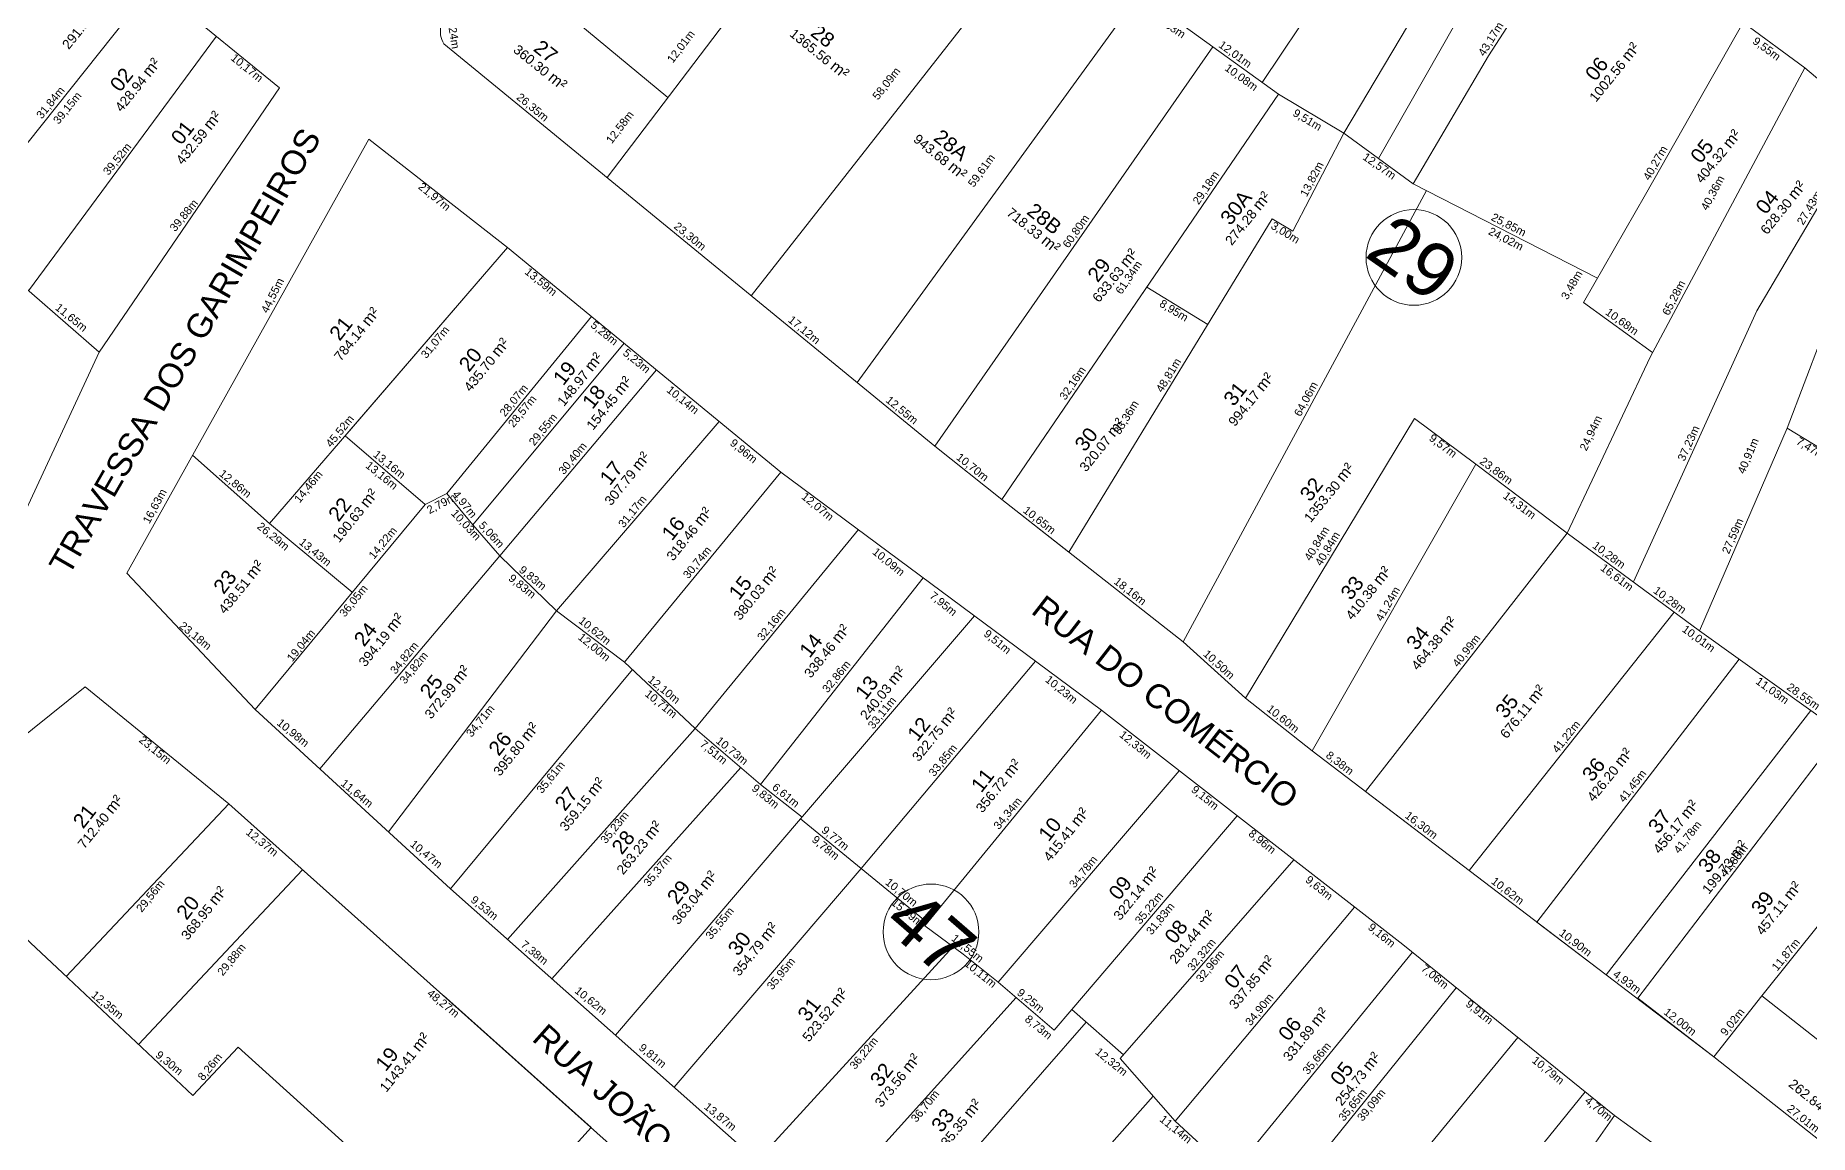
# Model space of a CAD drawing. Header units: metres. Extents: x 3808 to 8215, y 2374 to 6187.
# Drawn here: x 5540 to 5761.7, y 4153 to 4290.4 of the extents above; entities that cross this region are included whole.
import ezdxf

# ---------------------------------------------------------------- set-up
doc = ezdxf.new("R2010")
doc.units = ezdxf.units.M
doc.linetypes.add('CENTER', pattern=[2, 1.25, -0.25, 0.25, -0.25])
for name, color, linetype in [('0 - Cotas', 7, 'Continuous'), ('0 - Linhas Quadras', 7, 'Continuous'), ('0 - Nome Ruas', 7, 'CENTER'), ('0 - Numero de Lotes', 6, 'Continuous'), ('0 - Número de Quadra', 7, 'CENTER'), ('0 - Área Dos Lotes', 1, 'Continuous'), ('Fluxo', 170, 'Continuous')]:
    doc.layers.add(name, color=color, linetype=linetype)
doc.styles.add('Arial', font='arial.ttf')
doc.styles.add('pedro', font='arial.ttf', dxfattribs={"height": 3})

msp = doc.modelspace()

# ---------------------------------------------------------------- hatches: boundary and pattern name
at = {"layer": 'Fluxo', "lineweight": 5}
h = msp.add_hatch(dxfattribs=at)
h.set_pattern_fill('ANSI32', color=256, scale=0.15)
h.set_pattern_definition([(45, (-581.274, 256.0805), (-1.01027881, 1.01027881), []), (45, (-580.6005, 256.0805), (-1.01027881, 1.01027881), [])])
edge = h.paths.add_edge_path()
edge.add_arc((6409.322, 3934.822), 605.94, 215.558436, 220.888153)
edge.add_arc((6409.322, 3934.822), 601.94, 215.558436, 220.888153)
edge.add_line((5951.237, 3538.183), (5954.261, 3540.801))
edge.add_arc((10925.118, 7550.386), 6385.997, 217.3930198, 218.3872368)
edge.add_arc((10925.118, 7550.386), 6389.997, 217.3930198, 218.3872368)
edge.add_arc((8022.058, 5423.597), 2788.956, 216.17081, 218.897105)
edge.add_arc((8022.058, 5423.597), 2792.956, 216.17081, 218.897105)
edge.add_arc((6561.25, 4446.689), 1035.746, 216.369866, 220.234553)
edge.add_arc((6561.25, 4446.689), 1039.746, 216.369866, 220.234553)
edge.add_line((5727.223, 3832.546), (5655.544, 3923.802))
edge.add_line((5724.078, 3830.075), (5652.399, 3921.332))
edge.add_line((5655.674, 3923.617), (5438.849, 4274.969))
edge.add_line((5652.27, 3921.517), (5435.445, 4272.868))

# ---------------------------------------------------------------- linework, layer by layer
at = {"layer": '0 - Cotas', "lineweight": 5}
msp.add_line((5737.293, 4155.388, 0), (5759.542, 4139.351, 0), dxfattribs=at)
at = {"layer": '0 - Linhas Quadras', "linetype": 'Continuous', "lineweight": 5}
for p, q in [((5693.282, 4284.493, 0), (5717.968, 4321.513, 0)), ((5725.802, 4315.683, 0), (5703.473, 4278.157, 0)), ((5734.9, 4308.521, 0), (5721.56, 4287.831, 0)), ((5629.446, 4257.844, 0), (5665.388, 4303.742, 0)), ((5530.368, 4266.089, 0), (5554.767, 4296.71, 0)), ((5554.767, 4296.71, 0), (5570.52, 4283.828, 0)), ((5707.818, 4274.991, 0), (5720.11, 4296.575, 0)), ((5642.681, 4246.991, 0), (5677.715, 4295.223, 0)), ((5683.544, 4291.522, 0), (5695.305, 4283.033, 0)), ((5753.403, 4291.978, 0), (5741.185, 4270.501, 0)), ((5761.095, 4286.323, 0), (5753.403, 4291.978, 0)), ((5562.643, 4290.269, 0), (5539.159, 4258.437, 0)), ((5652.384, 4239.034, 0), (5687.132, 4288.932, 0)), ((5721.56, 4287.831, 0), (5712.164, 4271.825, 0)), ((5761.095, 4286.323, 0), (5741.75, 4250.142, 0)), ((5776.964, 4272.847, 0), (5761.095, 4286.323, 0)), ((5570.52, 4283.828, 0), (5547.95, 4250.785, 0)), ((5660.744, 4232.356, 0), (5695.305, 4283.033, 0)), ((5695.305, 4283.033, 0), (5703.48, 4278.169, 0)), ((5697.114, 4265.89, 0), (5703.48, 4278.169, 0)), ((5703.473, 4278.157, 0), (5712.164, 4271.825, 0)), ((5769.03, 4279.585, 0), (5755.076, 4255.966, 0)), ((5581.67, 4277.408, 0), (5551.41, 4223.177, 0)), ((5598.99, 4263.883, 0), (5581.67, 4277.408, 0)), ((5712.164, 4271.825, 0), (5735.168, 4260.031, 0)), ((5683.416, 4214.587, 0), (5713.796, 4270.988, 0)), ((5741.185, 4270.501, 0), (5733.433, 4257.013, 0)), ((5669.123, 4225.789, 0), (5694.553, 4267.453, 0)), ((5694.553, 4267.453, 0), (5697.114, 4265.89, 0)), ((5547.95, 4250.785, 0), (5530.368, 4266.089, 0)), ((5598.99, 4263.883, 0), (5569.271, 4229.376, 0)), ((5598.99, 4263.883, 0), (5578.708, 4240.334, 0)), ((5633.129, 4235.809, 0), (5598.99, 4263.883, 0)), ((5660.744, 4232.356, 0), (5679.901, 4260.445, 0)), ((5678.864, 4258.925, 0), (5686.502, 4254.263, 0)), ((5742.065, 4250.73, 0), (5733.433, 4257.013, 0)), ((5755.076, 4255.966, 0), (5739.667, 4222.072, 0)), ((5609.483, 4255.253, 0), (5591.428, 4233.112, 0)), ((5613.559, 4251.901, 0), (5594.648, 4229.195, 0)), ((5763.14, 4252.463, 0), (5758.865, 4241.287, 0)), ((5529.243, 4210.496, 0), (5547.95, 4250.785, 0)), ((5741.75, 4250.142, 0), (5731.408, 4228.185, 0)), ((5617.6, 4248.579, 0), (5598.016, 4225.316, 0)), ((5625.435, 4242.136, 0), (5605.129, 4218.478, 0)), ((5712.318, 4242.518, 0), (5691.214, 4207.559, 0)), ((5719.968, 4236.774, 0), (5712.318, 4242.518, 0)), ((5758.865, 4241.287, 0), (5747.926, 4215.959, 0)), ((5758.865, 4241.287, 0), (5765.245, 4237.403, 0)), ((5578.708, 4240.334, 0), (5588.683, 4231.743, 0)), ((5660.744, 4232.356, 0), (5652.384, 4239.034, 0)), ((5660.744, 4232.356, 0), (5652.384, 4239.034, 0)), ((5569.271, 4229.376, 0), (5559.636, 4237.918, 0)), ((5699.513, 4200.962, 0), (5719.968, 4236.774, 0)), ((5719.968, 4236.774, 0), (5731.408, 4228.185, 0)), ((5633.129, 4235.809, 0), (5613.603, 4212.064, 0)), ((5673.198, 4206.063, 0), (5633.129, 4235.809, 0)), ((5588.683, 4231.743, 0), (5567.442, 4206.151, 0)), ((5588.683, 4231.743, 0), (5591.428, 4233.112, 0)), ((5591.428, 4233.112, 0), (5594.648, 4229.195, 0)), ((5683.416, 4214.587, 0), (5660.744, 4232.356, 0)), ((5669.123, 4225.789, 0), (5660.744, 4232.356, 0)), ((5569.271, 4229.376, 0), (5579.602, 4220.802, 0)), ((5594.648, 4229.195, 0), (5598.016, 4225.316, 0)), ((5642.829, 4228.608, 0), (5622.433, 4203.747, 0)), ((5706.178, 4195.885, 0), (5731.408, 4228.185, 0)), ((5731.408, 4228.185, 0), (5747.926, 4215.959, 0)), ((5575.54, 4198.712, 0), (5598.016, 4225.316, 0)), ((5598.016, 4225.316, 0), (5605.129, 4218.478, 0)), ((5551.41, 4223.177, 0), (5567.442, 4206.151, 0)), ((5650.938, 4222.588, 0), (5630.599, 4196.777, 0)), ((5584.124, 4190.825, 0), (5605.129, 4218.478, 0)), ((5605.129, 4218.478, 0), (5613.603, 4212.064, 0)), ((5719.145, 4186.009, 0), (5744.758, 4218.304, 0)), ((5657.327, 4217.845, 0), (5635.593, 4192.456, 0)), ((5683.416, 4214.587, 0), (5691.214, 4207.559, 0)), ((5747.926, 4215.959, 0), (5771.148, 4199.351, 0)), ((5613.603, 4212.064, 0), (5622.433, 4203.747, 0)), ((5664.973, 4212.169, 0), (5643.166, 4186.272, 0)), ((5727.592, 4179.574, 0), (5752.863, 4212.428, 0)), ((5591.848, 4183.728, 0), (5614.613, 4211.113, 0)), ((5546.202, 4208.96, 0), (5525.344, 4192.291, 0)), ((5546.202, 4208.96, 0), (5564.159, 4194.348, 0)), ((5691.214, 4207.559, 0), (5699.513, 4200.962, 0)), ((5567.442, 4206.151, 0), (5591.848, 4183.728, 0)), ((5673.198, 4206.063, 0), (5651.129, 4179.113, 0)), ((5710.842, 4176.765, 0), (5673.198, 4206.063, 0)), ((5736.263, 4172.97, 0), (5761.836, 4206.011, 0)), ((5598.986, 4177.398, 0), (5622.433, 4203.747, 0)), ((5622.433, 4203.747, 0), (5630.599, 4196.777, 0)), ((5740.24, 4170.058, 0), (5765.603, 4203.316, 0)), ((5719.145, 4186.009, 0), (5699.513, 4200.962, 0)), ((5604.513, 4172.495, 0), (5628.145, 4198.872, 0)), ((5682.932, 4198.487, 0), (5660.287, 4172.074, 0)), ((5630.599, 4196.777, 0), (5635.79, 4192.686, 0)), ((5564.159, 4194.348, 0), (5543.849, 4172.764, 0)), ((5564.159, 4194.348, 0), (5617.8, 4146.419, 0)), ((5719.145, 4186.009, 0), (5706.178, 4195.885, 0)), ((5635.593, 4192.456, 0), (5612.467, 4165.441, 0)), ((5635.593, 4192.456, 0), (5643.166, 4186.272, 0)), ((5690.158, 4192.863, 0), (5669.497, 4168.643, 0)), ((5697.233, 4187.357, 0), (5675.543, 4162.508, 0)), ((5573.395, 4186.096, 0), (5552.867, 4164.279, 0)), ((5643.166, 4186.272, 0), (5619.812, 4158.926, 0)), ((5643.166, 4186.272, 0), (5651.442, 4179.495, 0)), ((5736.263, 4172.97, 0), (5719.145, 4186.009, 0)), ((5543.373, 4173.212, 0), (5532.16, 4183.763, 0)), ((5591.848, 4183.728, 0), (5653.851, 4128.735, 0)), ((5704.834, 4181.441, 0), (5682.4, 4154.701, 0)), ((5651.129, 4179.113, 0), (5655.936, 4175.573, 0)), ((5736.263, 4172.97, 0), (5727.592, 4179.574, 0)), ((5763.135, 4179.594, 0), (5755.719, 4170.331, 0)), ((5630.197, 4149.716, 0), (5654.671, 4176.504, 0)), ((5737.293, 4155.388, 0), (5710.842, 4176.765, 0)), ((5660.287, 4172.074, 0), (5655.936, 4175.573, 0)), ((5712.047, 4175.791, 0), (5689.515, 4148.154, 0)), ((5559.655, 4157.892, 0), (5543.373, 4173.212, 0)), ((5660.287, 4172.074, 0), (5667.314, 4166.049, 0)), ((5749.729, 4162.713, 0), (5736.263, 4172.97, 0)), ((5609.427, 4153.901, 0), (5590.979, 4170.384, 0)), ((5637.951, 4142.838, 0), (5662.535, 4170.146, 0)), ((5717.535, 4171.356, 0), (5692.986, 4140.936, 0)), ((5749.729, 4162.713, 0), (5740.24, 4170.058, 0)), ((5749.729, 4162.713, 0), (5755.719, 4170.331, 0)), ((5755.719, 4170.331, 0), (5776.952, 4153.637, 0)), ((5667.314, 4166.049, 0), (5669.497, 4168.643, 0)), ((5669.497, 4168.643, 0), (5675.967, 4162.995, 0)), ((5644.816, 4136.749, 0), (5671.289, 4167.078, 0)), ((5725.242, 4165.128, 0), (5700.092, 4134.649, 0)), ((5565.328, 4163.921, 0), (5559.655, 4157.892, 0)), ((5632.967, 4102.921, 0), (5565.328, 4163.921, 0)), ((5675.543, 4162.508, 0), (5682.4, 4154.701, 0)), ((5770.912, 4145.955, 0), (5749.729, 4162.713, 0)), ((5733.635, 4158.345, 0), (5708.256, 4127.079, 0)), ((5653.851, 4128.735, 0), (5679.654, 4157.827, 0)), ((5682.4, 4154.701, 0), (5689.515, 4148.154, 0)), ((5730.424, 4145.555, 0), (5737.293, 4155.388, 0)), ((5609.427, 4153.901, 0), (5594.631, 4137.494, 0))]:
    msp.add_line(p, q, dxfattribs=at)
at = {"layer": '0 - Linhas Quadras', "lineweight": 5}
for p, q in [((5619.042, 4282.627, 0), (5596.756, 4301.05, 0)), ((5630.559, 4297.768, 0), (5611.429, 4272.618, 0)), ((5591.053, 4289.327, 0), (5652.384, 4239.034, 0))]:
    msp.add_line(p, q, dxfattribs=at)
msp.add_arc((5593.266, 4290.815, 0), 2.666, 164.16371, 213.90838, dxfattribs=at)
at = {"layer": '0 - Número de Quadra', "linetype": 'ByBlock', "lineweight": 5}
for centre in [(5712.241, 4262.624, 0), (5651.905, 4178.339, 0)]:
    msp.add_circle(centre, 5.979, dxfattribs=at)

# ---------------------------------------------------------------- texts
at = {"layer": '0 - Cotas', "lineweight": 5, "style": 'Arial'}
for s, rotation, p in [('2,24m', 279.03604, (5591.443, 4292.465, 0)), ('11,33m', 326.25396, (5679.407, 4292.544, 0)), ('43,17m', 58.21855, (5721.038, 4287.683, 0)), ('12,01m', 52.74302, (5619.642, 4286.828, 0)), ('12,01m', 324.17884, (5687.745, 4288.983, 0)), ('9,55m', 323.67637, (5754.468, 4289.455, 0)), ('10,17m', 320.93117, (5564.319, 4287.404, 0)), ('58,09m', 51.93503, (5645.278, 4282.222, 0)), ('10,08m', 324.17884, (5688.517, 4286.095, 0)), ('31,84m', 50.93117, (5540.798, 4279.855, 0)), ('39,15m', 50.93117, (5542.899, 4279.191, 0)), ('26,35m', 320.64747, (5600.021, 4282.49, 0)), ('12,58m', 52.74302, (5612.015, 4276.748, 0)), ('9,51m', 329.16677, (5697.024, 4280.398, 0)), ('39,52m', 50.93117, (5549.132, 4272.808, 0)), ('40,27m', 60.2681, (5741.669, 4272.169, 0)), ('59,61m', 54.00747, (5657.242, 4271.317, 0)), ('13,82m', 62.59464, (5698.855, 4270.118, 0)), ('12,57m', 325.16052, (5705.745, 4274.965, 0)), ('21,97m', 320.93117, (5587.753, 4271.304, 0)), ('29,18m', 55.70625, (5685.346, 4269.139, 0)), ('40,36m', 61.86787, (5748.904, 4268.413, 0)), ('39,88m', 50.93117, (5557.466, 4265.762, 0)), ('27,43m', 59.4267, (5760.887, 4266.589, 0)), ('23,30m', 320.64747, (5619.688, 4266.363, 0)), ('60,80m', 55.14705, (5669.082, 4263.712, 0)), ('3,00m', 328.60269, (5694.271, 4266.313, 0)), ('25,85m', 332.85525, (5721.797, 4267.335, 0)), ('24,02m', 332.85525, (5721.453, 4265.569, 0)), ('13,59m', 320.93117, (5601.056, 4260.671, 0)), ('61,34m', 55.70625, (5675.698, 4257.926, 0)), ('3,48m', 60.11479, (5731.422, 4257.253, 0)), ('44,55m', 63.34628, (5569.02, 4255.574, 0)), ('65,28m', 62.94994, (5744.092, 4255.279, 0)), ('11,65m', 320.93117, (5542.381, 4256.202, 0)), ('8,95m', 328.60269, (5680.348, 4256.584, 0)), ('10,68m', 323.94873, (5736.076, 4255.584, 0)), ('31,07m', 50.93117, (5588.856, 4249.923, 0)), ('5,28m', 320.93117, (5609.285, 4254.005, 0)), ('17,12m', 320.64747, (5633.956, 4254.663, 0)), ('5,23m', 320.93117, (5613.319, 4250.535, 0)), ('48,81m', 58.60269, (5680.79, 4245.671, 0)), ('32,16m', 55.70625, (5668.688, 4244.714, 0)), ('28,07m', 50.93117, (5598.692, 4242.645, 0)), ('28,57m', 50.93117, (5599.742, 4241.288, 0)), ('10,14m', 320.93117, (5618.784, 4245.903, 0)), ('12,55m', 320.93117, (5646.162, 4244.639, 0)), ('64,06m', 61.69085, (5698.078, 4242.65, 0)), ('45,52m', 50.93117, (5576.952, 4238.805, 0)), ('29,55m', 50.93117, (5602.34, 4239.01, 0)), ('33,36m', 58.60269, (5675.487, 4240.391, 0)), ('24,94m', 64.70141, (5733.8, 4238.358, 0)), ('9,57m', 323.09931, (5714.033, 4239.859, 0)), ('37,23m', 65.5522, (5746.05, 4237.078, 0)), ('13,16m', 320.93117, (5582.114, 4237.837, 0)), ('30,40m', 50.93117, (5606.039, 4235.403, 0)), ('9,96m', 320.93117, (5626.692, 4239.272, 0)), ('40,91m', 66.98563, (5753.539, 4235.496, 0)), ('7,47m', 328.6639, (5759.907, 4239.374, 0)), ('12,86m', 320.93117, (5562.872, 4235.446, 0)), ('13,16m', 320.93117, (5581.16, 4236.463, 0)), ('10,70m', 321.37881, (5654.969, 4237.481, 0)), ('23,86m', 323.49356, (5720.372, 4236.951, 0)), ('14,46m', 50.93117, (5573.02, 4231.865, 0)), ('16,63m', 61.58222, (5554.235, 4229.266, 0)), ('2,79m', 27.66368, (5589.237, 4230.534, 0)), ('4,97m', 308.78675, (5592.052, 4232.988, 0)), ('31,17m', 50.93117, (5613.513, 4228.762, 0)), ('12,07m', 320.93117, (5635.623, 4232.576, 0)), ('14,31m', 323.09931, (5723.286, 4232.655, 0)), ('26,29m', 320.93117, (5567.603, 4228.853, 0)), ('10,03m', 312.97437, (5591.873, 4230.582, 0)), ('5,06m', 312.80821, (5595.319, 4229.073, 0)), ('10,65m', 321.91343, (5663.322, 4230.843, 0)), ('27,59m', 66.64015, (5751.604, 4225.484, 0)), ('13,43m', 320.93117, (5572.855, 4226.887, 0)), ('14,22m', 50.93117, (5582.316, 4224.835, 0)), ('40,84m', 58.88111, (5699.324, 4224.627, 0)), ('40,84m', 58.88111, (5700.663, 4223.985, 0)), ('30,74m', 50.93117, (5621.597, 4222.392, 0)), ('10,09m', 320.93117, (5644.493, 4225.67, 0)), ('10,28m', 323.49356, (5734.456, 4226.426, 0)), ('9,83m', 320.93117, (5599.017, 4222.371, 0)), ('9,83m', 320.93117, (5600.33, 4223.421, 0)), ('16,61m', 323.49356, (5735.454, 4223.632, 0)), ('36,05m', 50.93117, (5578.661, 4217.601, 0)), ('7,95m', 320.93117, (5651.636, 4220.187, 0)), ('18,16m', 321.91343, (5674.659, 4221.959, 0)), ('41,24m', 60.26581, (5708.255, 4217.075, 0)), ('10,28m', 323.49356, (5742.059, 4220.799, 0)), ('32,16m', 50.93117, (5630.862, 4214.633, 0)), ('23,18m', 320.93117, (5557.889, 4216.427, 0)), ('19,04m', 50.93117, (5572.099, 4212.025, 0)), ('10,62m', 320.93117, (5607.785, 4217.069, 0)), ('9,51m', 320.93117, (5658.399, 4215.432, 0)), ('10,01m', 324.0603, (5745.648, 4215.966, 0)), ('34,82m', 50.93117, (5585.009, 4210.469, 0)), ('12,00m', 320.93117, (5607.711, 4215.005, 0)), ('40,99m', 52.00574, (5717.747, 4211.345, 0)), ('34,82m', 50.93117, (5586.194, 4209.228, 0)), ('32,86m', 50.93117, (5638.999, 4208.138, 0)), ('10,50m', 317.9716, (5685.829, 4212.951, 0)), ('12,10m', 320.93117, (5616.437, 4209.704, 0)), ('10,23m', 320.93117, (5666.086, 4209.706, 0)), ('11,03m', 324.42831, (5754.851, 4209.445, 0)), ('28,55m', 324.42831, (5758.737, 4208.719, 0)), ('10,71m', 320.93117, (5616.062, 4207.917, 0)), ('33,11m', 50.93117, (5644.691, 4203.606, 0)), ('34,71m', 50.93117, (5594.498, 4202.59, 0)), ('10,60m', 321.51857, (5693.764, 4206.043, 0)), ('23,15m', 320.93117, (5552.847, 4202.164, 0)), ('10,98m', 320.93117, (5570.077, 4204.305, 0)), ('12,33m', 320.93117, (5675.343, 4202.823, 0)), ('41,22m', 51.58281, (5730.213, 4200.608, 0)), ('7,51m', 320.93117, (5622.932, 4201.636, 0)), ('10,73m', 320.93117, (5624.935, 4202.06, 0)), ('33,85m', 50.93117, (5652.301, 4197.676, 0)), ('8,38m', 322.70418, (5701.146, 4200.221, 0)), ('35,61m', 50.93117, (5603.298, 4195.55, 0)), ('41,45m', 52.43224, (5738.512, 4194.427, 0)), ('11,64m', 320.93117, (5578.064, 4196.738, 0)), ('9,83m', 320.93117, (5629.412, 4196.119, 0)), ('6,61m', 320.93117, (5631.954, 4196.254, 0)), ('9,15m', 320.93117, (5684.327, 4195.951, 0)), ('34,34m', 50.93117, (5660.394, 4191.043, 0)), ('35,23m', 50.93117, (5611.279, 4189.277, 0)), ('16,30m', 322.70418, (5711.026, 4192.696, 0)), ('41,78m', 52.26148, (5745.387, 4188.043, 0)), ('12,37m', 320.93117, (5566.215, 4190.631, 0)), ('10,47m', 320.93117, (5586.725, 4189.152, 0)), ('9,78m', 320.93117, (5636.928, 4189.71, 0)), ('9,77m', 320.93117, (5638.137, 4190.888, 0)), ('8,96m', 320.93117, (5691.482, 4190.458, 0)), ('35,37m', 50.93117, (5616.653, 4183.92, 0)), ('34,78m', 50.93117, (5669.841, 4183.736, 0)), ('41,83m', 52.67005, (5751.213, 4185.106, 0)), ('9,63m', 320.93117, (5698.589, 4184.688, 0)), ('10,62m', 322.70418, (5721.806, 4184.485, 0)), ('29,56m', 50.93117, (5553.279, 4180.707, 0)), ('9,53m', 320.93117, (5594.293, 4182.185, 0)), ('10,70m', 320.93117, (5646.103, 4184.372, 0)), ('35,22m', 50.93117, (5678.058, 4179.208, 0)), ('35,55m', 50.93117, (5624.416, 4177.31, 0)), ('15,09m', 320.93117, (5646.834, 4181.848, 0)), ('31,83m', 50.93117, (5679.47, 4177.882, 0)), ('9,16m', 320.93117, (5706.41, 4178.76, 0)), ('10,90m', 322.70418, (5730.292, 4178.021, 0)), ('29,88m', 50.93117, (5563.417, 4172.767, 0)), ('7,38m', 320.93117, (5600.553, 4176.589, 0)), ('11,55m', 320.93117, (5654.355, 4177.371, 0)), ('32,32m', 50.93117, (5684.619, 4173.388, 0)), ('11,87m', 51.31561, (5757.64, 4173.369, 0)), ('35,95m', 50.93117, (5632.068, 4171.012, 0)), ('10,11m', 320.93117, (5655.988, 4174.212, 0)), ('32,96m', 50.93117, (5685.693, 4171.932, 0)), ('7,06m', 320.93117, (5713.046, 4173.584, 0)), ('4,93m', 323.78218, (5737.023, 4172.848, 0)), ('12,35m', 320.93117, (5546.885, 4170.3, 0)), ('48,27m', 320.93117, (5588.855, 4170.497, 0)), ('10,62m', 320.93117, (5607.294, 4170.827, 0)), ('9,25m', 320.93117, (5662.558, 4170.585, 0)), ('34,90m', 50.93117, (5691.848, 4166.526, 0)), ('9,91m', 320.93117, (5718.622, 4169.163, 0)), ('8,73m', 320.93117, (5663.533, 4167.271, 0)), ('12,00m', 322.26148, (5743.362, 4168.147, 0)), ('9,02m', 51.82363, (5751.22, 4165.256, 0)), ('36,22m', 50.93117, (5642.423, 4161.072, 0)), ('9,30m', 320.93117, (5554.921, 4162.8, 0)), ('8,26m', 50.93117, (5560.968, 4159.664, 0)), ('9,81m', 320.93117, (5615.307, 4163.707, 0)), ('12,32m', 320.93117, (5672.345, 4163.185, 0)), ('35,66m', 50.93117, (5699.012, 4160.428, 0)), ('10,79m', 320.93117, (5726.897, 4162.125, 0)), ('36,70m', 50.93117, (5650.076, 4154.452, 0)), ('35,65m', 50.93117, (5703.491, 4154.601, 0)), ('39,09m', 50.93117, (5705.83, 4154.59, 0)), ('13,87m', 320.93117, (5623.463, 4156.337, 0)), ('4,70m', 320.93117, (5733.498, 4157.083, 0)), ('27,01m', 321.65266, (5758.761, 4156.078, 0)), ('11,14m', 320.93117, (5680.375, 4154.765, 0))]:
    msp.add_text(s, height=1, rotation=rotation, dxfattribs=at).set_placement(p)
at = {"layer": '0 - Nome Ruas', "linetype": 'Continuous', "lineweight": 5, "style": 'pedro'}
for s, rotation, p in [('TRAVESSA DOS GARIMPEIROS', 60.04517, (5544.174, 4222.724, 0)), ('RUA DO COMÉRCIO', 322.2875, (5664.266, 4218.252, 0)), ('RUA JOÃO NASCIMENTO', 318.40634, (5601.907, 4164.845, 0))]:
    msp.add_text(s, height=3, rotation=rotation, dxfattribs=at).set_placement(p)
at = {"layer": '0 - Numero de Lotes', "lineweight": 5, "style": 'Arial'}
for s, rotation, p in [('28', 321.92725, (5636.717, 4290.464, -540.279)), ('27', 321.92725, (5602.108, 4288.531, -540.279)), ('06', 51.92725, (5734.914, 4284.534, -540.279)), ('02', 51.92725, (5550.596, 4283.181, -540.279)), ('01', 51.92725, (5558.22, 4276.563, -540.279)), ('28A', 321.92725, (5652.088, 4277.357, -540.279)), ('05', 51.92725, (5748.068, 4274.254, -540.279)), ('28B', 321.92725, (5663.738, 4268.149, -540.279)), ('30A', 51.92725, (5689.325, 4266.521, -540.279)), ('04', 51.92725, (5756.217, 4267.878, -540.279)), ('29', 51.92725, (5672.739, 4259.399, -540.279)), ('21', 51.92725, (5578.014, 4252.077, -540.279)), ('20', 51.92725, (5594.189, 4248.201, -540.279)), ('19', 51.92725, (5605.961, 4246.503, -540.279)), ('18', 51.92725, (5609.606, 4243.543, -540.279)), ('31', 51.92725, (5689.732, 4243.912, -540.279)), ('30', 51.92725, (5671.136, 4238.233, -540.279)), ('17', 51.92725, (5611.79, 4234.017, -540.279)), ('32', 51.92725, (5699.269, 4231.984, -540.279)), ('22', 51.92725, (5577.877, 4229.477, -540.279)), ('16', 51.92725, (5619.536, 4227.104, -540.279)), ('23', 51.92725, (5563.52, 4220.434, -540.279)), ('15', 51.92725, (5627.911, 4219.68, -540.279)), ('33', 51.92725, (5704.362, 4219.676, -540.279)), ('24', 51.92725, (5581.073, 4213.863, -540.279)), ('34', 51.92725, (5712.563, 4213.402, -540.279)), ('14', 51.92725, (5636.737, 4212.462, -540.279)), ('25', 51.92725, (5589.312, 4207.342, -540.279)), ('13', 51.92725, (5643.711, 4207.212, -540.279)), ('35', 51.92725, (5723.687, 4204.885, -540.279)), ('12', 51.92725, (5650.224, 4202.029, -540.279)), ('26', 51.92725, (5597.899, 4200.204, -540.279)), ('11', 51.92725, (5658.184, 4195.618, -540.279)), ('36', 51.92725, (5734.526, 4196.969, -540.279)), ('27', 51.92725, (5606.175, 4193.319, -540.279)), ('21', 51.92725, (5545.969, 4191.131, -540.279)), ('10', 51.92725, (5666.596, 4189.509, -540.279)), ('37', 51.92725, (5742.771, 4190.475, -540.279)), ('28', 51.92725, (5613.287, 4187.879, -540.279)), ('38', 51.92725, (5749.014, 4185.551, -540.279)), ('09', 51.92725, (5675.382, 4182.175, -540.279)), ('20', 51.92725, (5558.894, 4179.71, -540.279)), ('29', 51.92725, (5620.203, 4181.647, -540.279)), ('39', 51.92725, (5755.639, 4180.284, -540.279)), ('08', 51.92725, (5682.365, 4176.712, -540.279)), ('30', 51.92725, (5627.802, 4175.215, -540.279)), ('07', 51.92725, (5689.821, 4171.071, -540.279)), ('31', 51.92725, (5636.513, 4166.993, -540.279)), ('06', 51.92725, (5696.572, 4164.562, -540.279)), ('19', 51.92725, (5583.772, 4160.788, -540.279)), ('32', 51.92725, (5645.562, 4158.818, -540.279)), ('05', 51.92725, (5703.066, 4158.98, -540.279)), ('33', 51.92725, (5653.214, 4153.143, -540.279))]:
    msp.add_text(s, height=1.8197, rotation=rotation, dxfattribs=at).set_placement(p)
at = {"layer": '0 - Número de Quadra', "linetype": 'Continuous', "lineweight": 5, "style": 'pedro'}
for s, rotation, p in [('29', 325.03194, (5705.933, 4262.841, 0)), ('47', 319.01817, (5645.69, 4179.127, 0))]:
    msp.add_text(s, height=6.7786, rotation=rotation, dxfattribs=at).set_placement(p)
at = {"layer": '0 - Área Dos Lotes', "lineweight": 5, "style": 'Arial'}
for s, height, rotation, p in [('291.93 ', 1.2, 50.93117, (5544.166, 4288.535, 0)), ('360.30 ', 1.2, 320.93117, (5599.611, 4288.386, 0)), ('1365.56 ', 1.2, 320.93117, (5634.132, 4290.389, 0)), ('m²', 1.4, 50.93117, (5739.102, 4287.015, 0)), ('m²', 1.4, 50.93117, (5554.297, 4285.063, 0)), ('m²', 1.4, 320.93117, (5639.199, 4286.277, 0)), ('1002.56 ', 1.2, 50.93117, (5734.989, 4281.949, 0)), ('428.94 ', 1.2, 50.93117, (5550.772, 4280.721, 0)), ('m²', 1.4, 320.93117, (5603.953, 4284.861, 0)), ('m²', 1.4, 50.93117, (5561.921, 4278.446, 0)), ('432.59 ', 1.2, 50.93117, (5558.396, 4274.104, 0)), ('m²', 1.4, 50.93117, (5751.769, 4276.137, 0)), ('943.68 ', 1.2, 320.93117, (5649.591, 4277.211, 0)), ('404.32 ', 1.2, 50.93117, (5748.244, 4271.794, 0)), ('m²', 1.4, 320.93117, (5653.933, 4273.686, 0)), ('m²', 1.4, 50.93117, (5759.892, 4269.729, 0)), ('m²', 1.4, 50.93117, (5693.009, 4268.382, 0)), ('628.30 ', 1.2, 50.93117, (5756.367, 4265.386, 0)), ('718.33 ', 1.2, 320.93117, (5661.233, 4268.009, 0)), ('274.28 ', 1.2, 50.93117, (5689.484, 4264.04, 0)), ('m²', 1.4, 320.93117, (5665.576, 4264.484, 0)), ('m²', 1.4, 50.93117, (5676.414, 4261.25, 0)), ('633.63 ', 1.2, 50.93117, (5672.889, 4256.907, 0)), ('m²', 1.4, 50.93117, (5581.678, 4253.915, 0)), ('784.14 ', 1.2, 50.93117, (5578.153, 4249.573, 0)), ('m²', 1.4, 50.93117, (5597.89, 4250.084, 0)), ('435.70 ', 1.2, 50.93117, (5594.365, 4245.742, 0)), ('m²', 1.4, 50.93117, (5609.56, 4248.26, 0)), ('148.97 ', 1.2, 50.93117, (5606.035, 4243.918, 0)), ('m²', 1.4, 50.93117, (5613.206, 4245.301, 0)), ('m²', 1.4, 50.93117, (5693.402, 4245.757, 0)), ('154.45 ', 1.2, 50.93117, (5609.681, 4240.958, 0)), ('994.17 ', 1.2, 50.93117, (5689.877, 4241.415, 0)), ('m²', 1.4, 50.93117, (5674.806, 4240.078, 0)), ('320.07 ', 1.2, 50.93117, (5671.281, 4235.735, 0)), ('m²', 1.4, 50.93117, (5615.461, 4235.862, 0)), ('307.79 ', 1.2, 50.93117, (5611.935, 4231.519, 0)), ('m²', 1.4, 50.93117, (5703.456, 4234.466, 0)), ('m²', 1.4, 50.93117, (5581.477, 4231.234, 0)), ('1353.30 ', 1.2, 50.93117, (5699.343, 4229.4, 0)), ('m²', 1.4, 50.93117, (5623.206, 4228.948, 0)), ('190.63 ', 1.2, 50.93117, (5577.952, 4226.892, 0)), ('318.46 ', 1.2, 50.93117, (5619.681, 4224.606, 0)), ('m²', 1.4, 50.93117, (5567.221, 4222.317, 0)), ('m²', 1.4, 50.93117, (5631.581, 4221.524, 0)), ('m²', 1.4, 50.93117, (5708.063, 4221.559, 0)), ('438.51 ', 1.2, 50.93117, (5563.696, 4217.975, 0)), ('380.03 ', 1.2, 50.93117, (5628.056, 4217.182, 0)), ('410.38 ', 1.2, 50.93117, (5704.538, 4217.217, 0)), ('m²', 1.4, 50.93117, (5584.743, 4215.708, 0)), ('m²', 1.4, 50.93117, (5640.407, 4214.307, 0)), ('m²', 1.4, 50.93117, (5716.264, 4215.285, 0)), ('394.19 ', 1.2, 50.93117, (5581.218, 4211.365, 0)), ('338.46 ', 1.2, 50.93117, (5636.882, 4209.965, 0)), ('464.38 ', 1.2, 50.93117, (5712.739, 4210.942, 0)), ('m²', 1.4, 50.93117, (5592.982, 4209.187, 0)), ('m²', 1.4, 50.93117, (5647.395, 4209.074, 0)), ('372.99 ', 1.2, 50.93117, (5589.457, 4204.844, 0)), ('240.03 ', 1.2, 50.93117, (5643.87, 4204.731, 0)), ('m²', 1.4, 50.93117, (5727.362, 4206.736, 0)), ('m²', 1.4, 50.93117, (5653.894, 4203.873, 0)), ('676.11 ', 1.2, 50.93117, (5723.837, 4202.393, 0)), ('m²', 1.4, 50.93117, (5601.569, 4202.049, 0)), ('322.75 ', 1.2, 50.93117, (5650.369, 4199.531, 0)), ('395.80 ', 1.2, 50.93117, (5598.044, 4197.707, 0)), ('m²', 1.4, 50.93117, (5738.227, 4198.852, 0)), ('m²', 1.4, 50.93117, (5661.854, 4197.463, 0)), ('426.20 ', 1.2, 50.93117, (5734.702, 4194.509, 0)), ('m²', 1.4, 50.93117, (5609.846, 4195.164, 0)), ('356.72 ', 1.2, 50.93117, (5658.329, 4193.121, 0)), ('m²', 1.4, 50.93117, (5549.633, 4192.969, 0)), ('359.15 ', 1.2, 50.93117, (5606.321, 4190.821, 0)), ('m²', 1.4, 50.93117, (5670.298, 4191.392, 0)), ('m²', 1.4, 50.93117, (5746.472, 4192.358, 0)), ('712.40 ', 1.2, 50.93117, (5546.108, 4188.626, 0)), ('m²', 1.4, 50.93117, (5616.971, 4189.741, 0)), ('456.17 ', 1.2, 50.93117, (5742.947, 4188.015, 0)), ('263.23 ', 1.2, 50.93117, (5613.446, 4185.398, 0)), ('415.41 ', 1.2, 50.93117, (5666.773, 4187.049, 0)), ('m²', 1.4, 50.93117, (5752.613, 4187.309, 0)), ('199.73 ', 1.2, 50.93117, (5749.088, 4182.966, 0)), ('m²', 1.4, 50.93117, (5623.873, 4183.492, 0)), ('m²', 1.4, 50.93117, (5679.052, 4184.02, 0)), ('m²', 1.4, 50.93117, (5562.564, 4181.555, 0)), ('363.04 ', 1.2, 50.93117, (5620.348, 4179.15, 0)), ('322.14 ', 1.2, 50.93117, (5675.527, 4179.677, 0)), ('m²', 1.4, 50.93117, (5759.34, 4182.167, 0)), ('368.95 ', 1.2, 50.93117, (5559.039, 4177.212, 0)), ('m²', 1.4, 50.93117, (5686.049, 4178.573, 0)), ('457.11 ', 1.2, 50.93117, (5755.815, 4177.825, 0)), ('m²', 1.4, 50.93117, (5631.473, 4177.06, 0)), ('281.44 ', 1.2, 50.93117, (5682.524, 4174.231, 0)), ('354.79 ', 1.2, 50.93117, (5627.947, 4172.717, 0)), ('m²', 1.4, 50.93117, (5693.491, 4172.916, 0)), ('337.85 ', 1.2, 50.93117, (5689.966, 4168.573, 0)), ('m²', 1.4, 50.93117, (5640.184, 4168.839, 0)), ('523.52 ', 1.2, 50.93117, (5636.659, 4164.496, 0)), ('m²', 1.4, 50.93117, (5700.242, 4166.407, 0)), ('m²', 1.4, 50.93117, (5587.959, 4163.27, 0)), ('331.89 ', 1.2, 50.93117, (5696.717, 4162.065, 0)), ('1143.41 ', 1.2, 50.93117, (5583.846, 4158.204, 0)), ('m²', 1.4, 50.93117, (5649.232, 4160.663, 0)), ('m²', 1.4, 50.93117, (5706.75, 4160.842, 0)), ('373.56 ', 1.2, 50.93117, (5645.707, 4156.32, 0)), ('254.73 ', 1.2, 50.93117, (5703.225, 4156.499, 0)), ('262.84 ', 1.2, 320.93117, (5758.952, 4159.128, 0)), ('m²', 1.4, 50.93117, (5656.884, 4154.988, 0)), ('335.35 ', 1.2, 50.93117, (5653.359, 4150.646, 0))]:
    msp.add_text(s, height=height, rotation=rotation, dxfattribs=at).set_placement(p)

doc.saveas('drawing.dxf')
